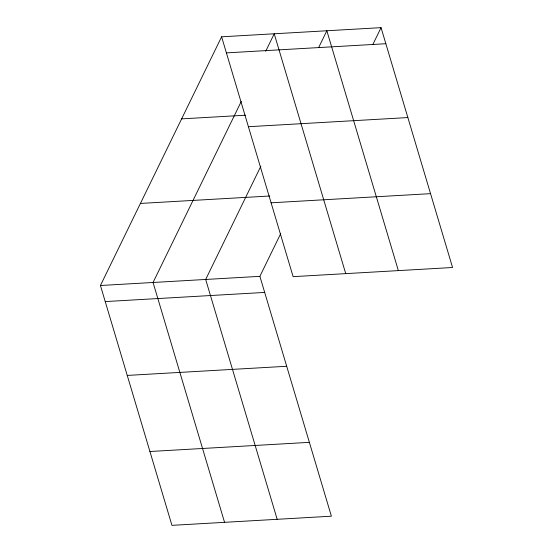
<?xml version="1.0" encoding="UTF-8"?>
<svg xmlns="http://www.w3.org/2000/svg" width="553" height="553" viewBox="0 0 553 553"><rect width="100%" height="100%" fill="white"/><g stroke="black" fill="none" stroke-linecap="round" stroke-linejoin="round"><path stroke-width="0.83" d="M280.62 233.795L259.889 276.348L331.392 516.198L171.942 525.35L100.439 285.5L221.608 36.802L381.058 27.65L452.561 267.5L293.111 276.652L221.608 36.802M241.274 101.413L153.057 282.479L224.559 522.329M265.71 51.263L274.226 33.781L345.729 273.631M260.878 166.156L205.675 279.465L277.177 519.308M318.701 47.482L326.844 30.761L398.347 270.611M372.916 44.371L381.058 27.65M226.405 52.881L385.849 43.728M181.626 118.874L245.456 115.211M248.415 126.72L407.865 117.568M140.427 203.428L269.753 196.011M271.094 202.806L430.545 193.654M100.439 285.5L259.889 276.348M105.236 301.579L264.68 292.426M127.245 375.425L286.696 366.273M149.925 451.504L309.376 442.352"/></g></svg>
